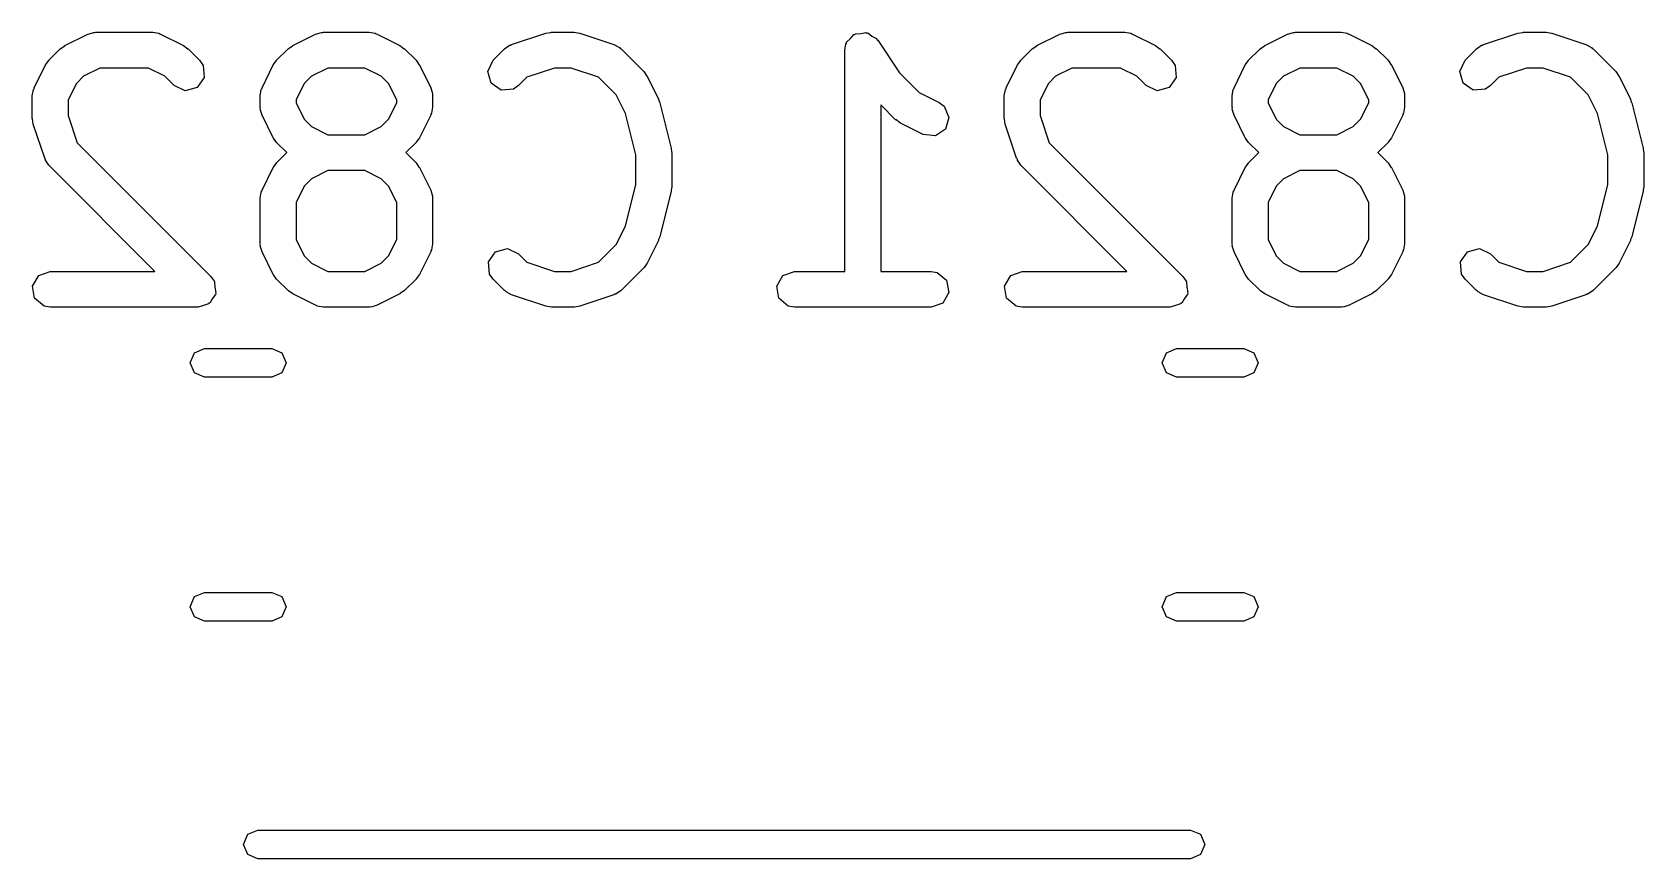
# Model space of a CAD drawing. Extents: x 109 to 192, y -153 to -42.
# Drawn here: x 140.87 to 147.61, y -76.75 to -73.29 of the extents above; entities that cross this region are included whole.
import ezdxf

# ---------------------------------------------------------------- set-up
doc = ezdxf.new("R2010")
doc.units = 0
doc.layers.add('BLACK', color=7, linetype='CONTINUOUS')

msp = doc.modelspace()

# ---------------------------------------------------------------- linework, layer by layer
at = {"layer": 'BLACK', "linetype": 'CONTINUOUS'}
for p, q in [((141.008, -73.3469), (141.103, -73.2993)), ((141.103, -73.2993), (141.128, -73.2919)), ((141.128, -73.2919), (141.133, -73.2929)), ((141.133, -73.2929), (141.137, -73.2914)), ((141.137, -73.2914), (141.375, -73.2914)), ((141.375, -73.2914), (141.401, -73.2959)), ((141.401, -73.2959), (141.404, -73.2988)), ((141.404, -73.2988), (141.408, -73.2993)), ((141.408, -73.2993), (141.504, -73.3469)), ((141.96, -73.3469), (142.056, -73.2993)), ((142.056, -73.2993), (142.081, -73.2919)), ((142.081, -73.2919), (142.085, -73.2929)), ((142.085, -73.2929), (142.089, -73.2914)), ((142.089, -73.2914), (142.28, -73.2914)), ((142.28, -73.2914), (142.305, -73.2959)), ((142.305, -73.2959), (142.309, -73.2988)), ((142.309, -73.2988), (142.313, -73.2993)), ((142.313, -73.2993), (142.408, -73.3469)), ((142.875, -73.3428), (143.018, -73.2952)), ((143.018, -73.2952), (143.04, -73.2919)), ((143.04, -73.2919), (143.042, -73.2914)), ((143.042, -73.2914), (143.137, -73.2914)), ((143.137, -73.2914), (143.159, -73.2953)), ((143.159, -73.2953), (143.16, -73.2952)), ((143.16, -73.2952), (143.303, -73.3428)), ((144.292, -73.3181), (144.306, -73.3014)), ((144.306, -73.3014), (144.31, -73.3007)), ((144.31, -73.3007), (144.313, -73.2977)), ((144.313, -73.2977), (144.335, -73.2963)), ((144.335, -73.2963), (144.357, -73.2925)), ((144.357, -73.2925), (144.36, -73.2947)), ((144.36, -73.2947), (144.365, -73.2944)), ((144.365, -73.2944), (144.382, -73.3073)), ((144.382, -73.3073), (144.401, -73.3182)), ((145.072, -73.3469), (145.167, -73.2993)), ((145.167, -73.2993), (145.192, -73.2919)), ((145.192, -73.2919), (145.197, -73.2929)), ((145.197, -73.2929), (145.201, -73.2914)), ((145.201, -73.2914), (145.439, -73.2914)), ((145.439, -73.2914), (145.465, -73.2959)), ((145.465, -73.2959), (145.468, -73.2988)), ((145.468, -73.2988), (145.472, -73.2993)), ((145.472, -73.2993), (145.568, -73.3469)), ((146.024, -73.3469), (146.12, -73.2993)), ((146.12, -73.2993), (146.145, -73.2919)), ((146.145, -73.2919), (146.149, -73.2929)), ((146.149, -73.2929), (146.153, -73.2914)), ((146.153, -73.2914), (146.344, -73.2914)), ((146.344, -73.2914), (146.369, -73.2959)), ((146.369, -73.2959), (146.373, -73.2988)), ((146.373, -73.2988), (146.377, -73.2993)), ((146.377, -73.2993), (146.472, -73.3469)), ((146.939, -73.3428), (147.082, -73.2952)), ((147.082, -73.2952), (147.104, -73.2919)), ((147.104, -73.2919), (147.106, -73.2914)), ((147.106, -73.2914), (147.201, -73.2914)), ((147.201, -73.2914), (147.223, -73.2953)), ((147.223, -73.2953), (147.224, -73.2952)), ((147.224, -73.2952), (147.367, -73.3428)), ((140.941, -73.4086), (140.988, -73.361)), ((140.988, -73.361), (141.007, -73.3481)), ((141.007, -73.3481), (141.008, -73.3469)), ((141.504, -73.3469), (141.522, -73.3603)), ((141.522, -73.3603), (141.523, -73.361)), ((141.523, -73.361), (141.571, -73.4086)), ((141.893, -73.4086), (141.941, -73.361)), ((141.941, -73.361), (141.959, -73.3481)), ((141.959, -73.3481), (141.96, -73.3469)), ((142.408, -73.3469), (142.426, -73.3603)), ((142.426, -73.3603), (142.428, -73.361)), ((142.428, -73.361), (142.476, -73.4086)), ((142.798, -73.4086), (142.846, -73.361)), ((142.846, -73.361), (142.867, -73.346)), ((142.867, -73.346), (142.871, -73.3456)), ((142.871, -73.3456), (142.875, -73.3428)), ((143.303, -73.3428), (143.326, -73.3553)), ((143.326, -73.3553), (143.329, -73.3591)), ((143.329, -73.3591), (143.333, -73.361)), ((143.333, -73.361), (143.428, -73.4562)), ((144.269, -73.3664), (144.273, -73.3407)), ((144.269, -74.2914), (144.269, -73.3664)), ((144.273, -73.3407), (144.276, -73.3374)), ((144.276, -73.3331), (144.292, -73.3181)), ((144.276, -73.3374), (144.276, -73.3331)), ((144.401, -73.3182), (144.403, -73.3222)), ((144.403, -73.3222), (144.406, -73.3248)), ((144.406, -73.3248), (144.497, -73.4615)), ((145.005, -73.4086), (145.052, -73.361)), ((145.052, -73.361), (145.071, -73.3481)), ((145.071, -73.3481), (145.072, -73.3469)), ((145.568, -73.3469), (145.586, -73.3603)), ((145.586, -73.3603), (145.587, -73.361)), ((145.587, -73.361), (145.635, -73.4086)), ((145.957, -73.4086), (146.005, -73.361)), ((146.005, -73.361), (146.023, -73.3481)), ((146.023, -73.3481), (146.024, -73.3469)), ((146.472, -73.3469), (146.49, -73.3603)), ((146.49, -73.3603), (146.492, -73.361)), ((146.492, -73.361), (146.54, -73.4086)), ((146.862, -73.4086), (146.91, -73.361)), ((146.91, -73.361), (146.931, -73.346)), ((146.931, -73.346), (146.935, -73.3456)), ((146.935, -73.3456), (146.939, -73.3428)), ((147.367, -73.3428), (147.39, -73.3553)), ((147.39, -73.3553), (147.393, -73.3591)), ((147.393, -73.3591), (147.397, -73.361)), ((147.397, -73.361), (147.492, -73.4562)), ((140.879, -73.5233), (140.927, -73.4281)), ((140.927, -73.4281), (140.94, -73.4101)), ((140.94, -73.4101), (140.941, -73.4086)), ((141.154, -73.4414), (141.086, -73.4756)), ((141.357, -73.4414), (141.154, -73.4414)), ((141.426, -73.4756), (141.357, -73.4414)), ((141.571, -73.4086), (141.586, -73.4299)), ((141.586, -73.4299), (141.59, -73.481)), ((141.832, -73.5233), (141.879, -73.4281)), ((141.879, -73.4281), (141.893, -73.4101)), ((141.893, -73.4101), (141.893, -73.4086)), ((142.107, -73.4414), (142.038, -73.4756)), ((142.262, -73.4414), (142.107, -73.4414)), ((142.33, -73.4756), (142.262, -73.4414)), ((142.476, -73.4086), (142.488, -73.427)), ((142.488, -73.427), (142.49, -73.4281)), ((142.49, -73.4281), (142.537, -73.5233)), ((142.776, -73.4551), (142.798, -73.4086)), ((143.054, -73.4414), (142.939, -73.4796)), ((143.125, -73.4414), (143.054, -73.4414)), ((143.239, -73.4796), (143.125, -73.4414)), ((144.943, -73.5233), (144.991, -73.4281)), ((144.991, -73.4281), (145.004, -73.4101)), ((145.004, -73.4101), (145.005, -73.4086)), ((145.218, -73.4414), (145.15, -73.4756)), ((145.421, -73.4414), (145.218, -73.4414)), ((145.49, -73.4756), (145.421, -73.4414)), ((145.635, -73.4086), (145.65, -73.4299)), ((145.65, -73.4299), (145.654, -73.481)), ((145.896, -73.5233), (145.943, -73.4281)), ((145.943, -73.4281), (145.957, -73.4101)), ((145.957, -73.4101), (145.957, -73.4086)), ((146.171, -73.4414), (146.102, -73.4756)), ((146.326, -73.4414), (146.171, -73.4414)), ((146.394, -73.4756), (146.326, -73.4414)), ((146.54, -73.4086), (146.552, -73.427)), ((146.552, -73.427), (146.554, -73.4281)), ((146.554, -73.4281), (146.601, -73.5233)), ((146.84, -73.4551), (146.862, -73.4086)), ((147.118, -73.4414), (147.003, -73.4796)), ((147.189, -73.4414), (147.118, -73.4414)), ((147.303, -73.4796), (147.189, -73.4414)), ((141.056, -73.506), (141.021, -73.5746)), ((141.086, -73.4756), (141.056, -73.506)), ((141.465, -73.5147), (141.426, -73.4756)), ((141.59, -73.481), (141.561, -73.5231)), ((142.008, -73.506), (141.974, -73.5746)), ((142.038, -73.4756), (142.008, -73.506)), ((142.361, -73.506), (142.33, -73.4756)), ((142.395, -73.5746), (142.361, -73.506)), ((142.79, -73.5046), (142.776, -73.4551)), ((142.832, -73.5341), (142.79, -73.5046)), ((142.939, -73.4796), (142.904, -73.5147)), ((143.313, -73.5537), (143.239, -73.4796)), ((143.428, -73.4562), (143.441, -73.4746)), ((143.441, -73.4746), (143.442, -73.4757)), ((143.442, -73.4757), (143.49, -73.5709)), ((144.497, -73.4615), (144.579, -73.5428)), ((145.12, -73.506), (145.085, -73.5746)), ((145.15, -73.4756), (145.12, -73.506)), ((145.529, -73.5147), (145.49, -73.4756)), ((145.654, -73.481), (145.625, -73.5231)), ((146.072, -73.506), (146.038, -73.5746)), ((146.102, -73.4756), (146.072, -73.506)), ((146.425, -73.506), (146.394, -73.4756)), ((146.459, -73.5746), (146.425, -73.506)), ((146.854, -73.5046), (146.84, -73.4551)), ((146.896, -73.5341), (146.854, -73.5046)), ((147.003, -73.4796), (146.968, -73.5147)), ((147.377, -73.5537), (147.303, -73.4796)), ((147.492, -73.4562), (147.505, -73.4746)), ((147.505, -73.4746), (147.506, -73.4757)), ((147.506, -73.4757), (147.554, -73.5709)), ((140.871, -73.5569), (140.876, -73.5312)), ((140.871, -73.6521), (140.871, -73.5569)), ((140.876, -73.5312), (140.879, -73.5278)), ((140.879, -73.5278), (140.879, -73.5233)), ((141.021, -73.5746), (141.021, -73.6399)), ((141.511, -73.5363), (141.465, -73.5147)), ((141.561, -73.5231), (141.511, -73.5363)), ((141.824, -73.5569), (141.828, -73.5312)), ((141.824, -73.6045), (141.824, -73.5569)), ((141.828, -73.5312), (141.831, -73.5278)), ((141.831, -73.5278), (141.832, -73.5233)), ((141.974, -73.5746), (141.974, -73.5868)), ((142.395, -73.5868), (142.395, -73.5746)), ((142.537, -73.5233), (142.545, -73.5483)), ((142.545, -73.5483), (142.544, -73.5526)), ((142.544, -73.5526), (142.545, -73.5569)), ((142.545, -73.5569), (142.545, -73.6045)), ((142.883, -73.5296), (142.832, -73.5341)), ((142.904, -73.5147), (142.883, -73.5296)), ((143.352, -73.6307), (143.313, -73.5537)), ((143.49, -73.5709), (143.493, -73.5833)), ((144.579, -73.5428), (144.663, -73.585)), ((144.935, -73.5569), (144.94, -73.5312)), ((144.935, -73.6521), (144.935, -73.5569)), ((144.94, -73.5312), (144.943, -73.5278)), ((144.943, -73.5278), (144.943, -73.5233)), ((145.085, -73.5746), (145.085, -73.6399)), ((145.575, -73.5363), (145.529, -73.5147)), ((145.625, -73.5231), (145.575, -73.5363)), ((145.888, -73.5569), (145.892, -73.5312)), ((145.888, -73.6045), (145.888, -73.5569)), ((145.892, -73.5312), (145.895, -73.5278)), ((145.895, -73.5278), (145.896, -73.5233)), ((146.038, -73.5746), (146.038, -73.5868)), ((146.459, -73.5868), (146.459, -73.5746)), ((146.601, -73.5233), (146.609, -73.5483)), ((146.609, -73.5483), (146.608, -73.5526)), ((146.608, -73.5526), (146.609, -73.5569)), ((146.609, -73.5569), (146.609, -73.6045)), ((146.947, -73.5296), (146.896, -73.5341)), ((146.968, -73.5147), (146.947, -73.5296)), ((147.416, -73.6307), (147.377, -73.5537)), ((147.554, -73.5709), (147.557, -73.5833)), ((141.021, -73.6399), (141.059, -73.7544)), ((141.825, -73.6087), (141.824, -73.6045)), ((141.824, -73.6131), (141.825, -73.6087)), ((141.832, -73.638), (141.824, -73.6131)), ((141.879, -73.7333), (141.832, -73.638)), ((141.974, -73.5868), (142.008, -73.6553)), ((142.361, -73.6553), (142.395, -73.5868)), ((142.537, -73.638), (142.49, -73.7333)), ((142.538, -73.6336), (142.537, -73.638)), ((142.541, -73.6301), (142.538, -73.6336)), ((142.545, -73.6045), (142.541, -73.6301)), ((143.395, -73.8042), (143.352, -73.6307)), ((143.493, -73.5833), (143.495, -73.5863)), ((143.495, -73.5863), (143.543, -73.7768)), ((144.481, -73.6575), (144.419, -73.5951)), ((144.419, -73.5951), (144.419, -74.2914)), ((144.663, -73.585), (144.684, -73.6005)), ((144.684, -73.6005), (144.704, -73.6476)), ((145.085, -73.6399), (145.123, -73.7544)), ((145.889, -73.6087), (145.888, -73.6045)), ((145.888, -73.6131), (145.889, -73.6087)), ((145.896, -73.638), (145.888, -73.6131)), ((145.943, -73.7333), (145.896, -73.638)), ((146.038, -73.5868), (146.072, -73.6553)), ((146.425, -73.6553), (146.459, -73.5868)), ((146.601, -73.638), (146.554, -73.7333)), ((146.602, -73.6336), (146.601, -73.638)), ((146.605, -73.6301), (146.602, -73.6336)), ((146.609, -73.6045), (146.605, -73.6301)), ((147.459, -73.8042), (147.416, -73.6307)), ((147.557, -73.5833), (147.559, -73.5863)), ((147.559, -73.5863), (147.607, -73.7768)), ((140.872, -73.6536), (140.871, -73.6521)), ((140.875, -73.6758), (140.872, -73.6536)), ((140.923, -73.8187), (140.875, -73.6758)), ((142.008, -73.6553), (142.038, -73.6857)), ((142.038, -73.6857), (142.107, -73.72)), ((142.262, -73.72), (142.33, -73.6857)), ((142.33, -73.6857), (142.361, -73.6553)), ((144.483, -73.6582), (144.481, -73.6575)), ((144.501, -73.6716), (144.483, -73.6582)), ((144.596, -73.7192), (144.501, -73.6716)), ((144.69, -73.6968), (144.647, -73.725)), ((144.704, -73.6476), (144.69, -73.6968)), ((144.936, -73.6536), (144.935, -73.6521)), ((144.939, -73.6758), (144.936, -73.6536)), ((144.987, -73.8187), (144.939, -73.6758)), ((146.072, -73.6553), (146.102, -73.6857)), ((146.102, -73.6857), (146.171, -73.72)), ((146.326, -73.72), (146.394, -73.6857)), ((146.394, -73.6857), (146.425, -73.6553)), ((141.059, -73.7544), (141.618, -74.3133)), ((141.88, -73.7344), (141.879, -73.7333)), ((141.893, -73.7527), (141.88, -73.7344)), ((141.935, -73.795), (141.893, -73.7527)), ((142.107, -73.72), (142.262, -73.72)), ((142.476, -73.7527), (142.433, -73.795)), ((142.49, -73.7333), (142.476, -73.7513)), ((142.476, -73.7513), (142.476, -73.7527)), ((143.543, -73.7768), (143.544, -73.7917)), ((144.647, -73.725), (144.596, -73.7192)), ((145.123, -73.7544), (145.682, -74.3133)), ((145.944, -73.7344), (145.943, -73.7333)), ((145.957, -73.7527), (145.944, -73.7344)), ((145.999, -73.795), (145.957, -73.7527)), ((146.171, -73.72), (146.326, -73.72)), ((146.54, -73.7527), (146.497, -73.795)), ((146.554, -73.7333), (146.54, -73.7513)), ((146.54, -73.7513), (146.54, -73.7527)), ((147.607, -73.7768), (147.608, -73.7917)), ((140.926, -73.8222), (140.923, -73.8187)), ((140.926, -73.8266), (140.926, -73.8222)), ((140.941, -73.848), (140.926, -73.8266)), ((141.384, -74.2914), (140.941, -73.848)), ((141.879, -73.8566), (141.893, -73.8386)), ((141.893, -73.8372), (141.935, -73.795)), ((141.893, -73.8386), (141.893, -73.8372)), ((142.433, -73.795), (142.476, -73.8372)), ((142.476, -73.8372), (142.488, -73.8555)), ((143.395, -73.9286), (143.395, -73.8042)), ((143.544, -73.7917), (143.545, -73.795)), ((143.545, -73.795), (143.545, -73.9378)), ((144.99, -73.8222), (144.987, -73.8187)), ((144.99, -73.8266), (144.99, -73.8222)), ((145.005, -73.848), (144.99, -73.8266)), ((145.448, -74.2914), (145.005, -73.848)), ((145.943, -73.8566), (145.957, -73.8386)), ((145.957, -73.8372), (145.999, -73.795)), ((145.957, -73.8386), (145.957, -73.8372)), ((146.497, -73.795), (146.54, -73.8372)), ((146.54, -73.8372), (146.552, -73.8555)), ((147.459, -73.9286), (147.459, -73.8042)), ((147.608, -73.7917), (147.609, -73.795)), ((147.609, -73.795), (147.609, -73.9378)), ((141.832, -73.9519), (141.879, -73.8566)), ((142.038, -73.9042), (142.008, -73.9346)), ((142.107, -73.87), (142.038, -73.9042)), ((142.262, -73.87), (142.107, -73.87)), ((142.33, -73.9042), (142.262, -73.87)), ((142.361, -73.9346), (142.33, -73.9042)), ((142.488, -73.8555), (142.49, -73.8566)), ((142.49, -73.8566), (142.537, -73.9519)), ((145.896, -73.9519), (145.943, -73.8566)), ((146.102, -73.9042), (146.072, -73.9346)), ((146.171, -73.87), (146.102, -73.9042)), ((146.326, -73.87), (146.171, -73.87)), ((146.394, -73.9042), (146.326, -73.87)), ((146.425, -73.9346), (146.394, -73.9042)), ((146.552, -73.8555), (146.554, -73.8566)), ((146.554, -73.8566), (146.601, -73.9519)), ((141.824, -73.9854), (141.828, -73.9598)), ((141.828, -73.9598), (141.831, -73.9563)), ((141.831, -73.9563), (141.832, -73.9519)), ((142.008, -73.9346), (141.974, -74.0031)), ((142.395, -74.0031), (142.361, -73.9346)), ((142.537, -73.9519), (142.545, -73.9769)), ((142.545, -73.9769), (142.544, -73.9812)), ((142.544, -73.9812), (142.545, -73.9854)), ((143.352, -74.1021), (143.395, -73.9286)), ((143.543, -73.956), (143.495, -74.1465)), ((143.545, -73.9378), (143.542, -73.9526)), ((143.542, -73.9526), (143.543, -73.956)), ((145.888, -73.9854), (145.892, -73.9598)), ((145.892, -73.9598), (145.895, -73.9563)), ((145.895, -73.9563), (145.896, -73.9519)), ((146.072, -73.9346), (146.038, -74.0031)), ((146.459, -74.0031), (146.425, -73.9346)), ((146.601, -73.9519), (146.609, -73.9769)), ((146.609, -73.9769), (146.608, -73.9812)), ((146.608, -73.9812), (146.609, -73.9854)), ((147.416, -74.1021), (147.459, -73.9286)), ((147.607, -73.956), (147.559, -74.1465)), ((147.609, -73.9378), (147.606, -73.9526)), ((147.606, -73.9526), (147.607, -73.956)), ((141.824, -74.1759), (141.824, -73.9854)), ((141.974, -74.0031), (141.974, -74.1582)), ((142.395, -74.1582), (142.395, -74.0031)), ((142.545, -73.9854), (142.545, -74.1759)), ((145.888, -74.1759), (145.888, -73.9854)), ((146.038, -74.0031), (146.038, -74.1582)), ((146.459, -74.1582), (146.459, -74.0031)), ((146.609, -73.9854), (146.609, -74.1759)), ((143.313, -74.1791), (143.352, -74.1021)), ((147.377, -74.1791), (147.416, -74.1021)), ((141.825, -74.1801), (141.824, -74.1759)), ((141.824, -74.1845), (141.825, -74.1801)), ((141.832, -74.2094), (141.824, -74.1845)), ((141.974, -74.1582), (142.008, -74.2267)), ((142.361, -74.2267), (142.395, -74.1582)), ((142.545, -74.1759), (142.541, -74.2016)), ((143.239, -74.2532), (143.313, -74.1791)), ((143.49, -74.1618), (143.442, -74.2571)), ((143.495, -74.1465), (143.49, -74.1583)), ((143.49, -74.1583), (143.49, -74.1618)), ((145.889, -74.1801), (145.888, -74.1759)), ((145.888, -74.1845), (145.889, -74.1801)), ((145.896, -74.2094), (145.888, -74.1845)), ((146.038, -74.1582), (146.072, -74.2267)), ((146.425, -74.2267), (146.459, -74.1582)), ((146.609, -74.1759), (146.605, -74.2016)), ((147.303, -74.2532), (147.377, -74.1791)), ((147.554, -74.1618), (147.506, -74.2571)), ((147.559, -74.1465), (147.554, -74.1583)), ((147.554, -74.1583), (147.554, -74.1618)), ((141.879, -74.3047), (141.832, -74.2094)), ((142.008, -74.2267), (142.038, -74.2571)), ((142.33, -74.2571), (142.361, -74.2267)), ((142.537, -74.2094), (142.49, -74.3047)), ((142.538, -74.205), (142.537, -74.2094)), ((142.541, -74.2016), (142.538, -74.205)), ((142.779, -74.2517), (142.808, -74.2097)), ((142.783, -74.3028), (142.779, -74.2517)), ((142.808, -74.2097), (142.858, -74.1964)), ((142.858, -74.1964), (142.904, -74.2181)), ((142.904, -74.2181), (142.939, -74.2532)), ((145.943, -74.3047), (145.896, -74.2094)), ((146.072, -74.2267), (146.102, -74.2571)), ((146.394, -74.2571), (146.425, -74.2267)), ((146.601, -74.2094), (146.554, -74.3047)), ((146.602, -74.205), (146.601, -74.2094)), ((146.605, -74.2016), (146.602, -74.205)), ((146.843, -74.2517), (146.872, -74.2097)), ((146.847, -74.3028), (146.843, -74.2517)), ((146.872, -74.2097), (146.922, -74.1964)), ((146.922, -74.1964), (146.968, -74.2181)), ((146.968, -74.2181), (147.003, -74.2532)), ((140.872, -74.3534), (140.898, -74.3089)), ((140.898, -74.3089), (140.946, -74.2914)), ((140.946, -74.2914), (141.384, -74.2914)), ((141.618, -74.3133), (141.628, -74.3268)), ((141.88, -74.3058), (141.879, -74.3047)), ((141.893, -74.3242), (141.88, -74.3058)), ((142.038, -74.2571), (142.107, -74.2914)), ((142.107, -74.2914), (142.262, -74.2914)), ((142.262, -74.2914), (142.33, -74.2571)), ((142.49, -74.3047), (142.476, -74.3227)), ((142.798, -74.3242), (142.783, -74.3028)), ((142.939, -74.2532), (143.054, -74.2914)), ((143.054, -74.2914), (143.125, -74.2914)), ((143.125, -74.2914), (143.239, -74.2532)), ((143.428, -74.2766), (143.333, -74.3718)), ((143.429, -74.2751), (143.428, -74.2766)), ((143.442, -74.2571), (143.429, -74.2751)), ((143.984, -74.3534), (144.01, -74.3089)), ((144.01, -74.3089), (144.058, -74.2914)), ((144.058, -74.2914), (144.269, -74.2914)), ((144.419, -74.2914), (144.629, -74.2914)), ((144.629, -74.2914), (144.655, -74.2959)), ((144.655, -74.2959), (144.694, -74.3289)), ((144.936, -74.3534), (144.962, -74.3089)), ((144.962, -74.3089), (145.01, -74.2914)), ((145.01, -74.2914), (145.448, -74.2914)), ((145.682, -74.3133), (145.692, -74.3268)), ((145.944, -74.3058), (145.943, -74.3047)), ((145.957, -74.3242), (145.944, -74.3058)), ((146.102, -74.2571), (146.171, -74.2914)), ((146.171, -74.2914), (146.326, -74.2914)), ((146.326, -74.2914), (146.394, -74.2571)), ((146.554, -74.3047), (146.54, -74.3227)), ((146.862, -74.3242), (146.847, -74.3028)), ((147.003, -74.2532), (147.118, -74.2914)), ((147.118, -74.2914), (147.189, -74.2914)), ((147.189, -74.2914), (147.303, -74.2532)), ((147.492, -74.2766), (147.397, -74.3718)), ((147.493, -74.2751), (147.492, -74.2766)), ((147.506, -74.2571), (147.493, -74.2751)), ((140.881, -74.4039), (140.872, -74.3534)), ((141.638, -74.3858), (141.625, -74.4043)), ((141.628, -74.3268), (141.63, -74.3289)), ((141.63, -74.3289), (141.631, -74.3309)), ((141.631, -74.3309), (141.633, -74.3347)), ((141.633, -74.3347), (141.635, -74.3572)), ((141.635, -74.3572), (141.639, -74.3794)), ((141.639, -74.3794), (141.637, -74.3824)), ((141.637, -74.3824), (141.638, -74.3858)), ((141.941, -74.3718), (141.893, -74.3242)), ((141.942, -74.3725), (141.941, -74.3718)), ((141.96, -74.3858), (141.942, -74.3725)), ((142.056, -74.4335), (141.96, -74.3858)), ((142.408, -74.3858), (142.313, -74.4335)), ((142.41, -74.3847), (142.408, -74.3858)), ((142.428, -74.3718), (142.41, -74.3847)), ((142.476, -74.3242), (142.428, -74.3718)), ((142.476, -74.3227), (142.476, -74.3242)), ((142.846, -74.3718), (142.798, -74.3242)), ((142.85, -74.3737), (142.846, -74.3718)), ((142.852, -74.3775), (142.85, -74.3737)), ((142.875, -74.3899), (142.852, -74.3775)), ((143.307, -74.3871), (143.303, -74.3899)), ((143.311, -74.3867), (143.307, -74.3871)), ((143.333, -74.3718), (143.311, -74.3867)), ((143.993, -74.4039), (143.984, -74.3534)), ((144.703, -74.3794), (144.678, -74.4238)), ((144.694, -74.3289), (144.703, -74.3794)), ((144.945, -74.4039), (144.936, -74.3534)), ((145.702, -74.3858), (145.689, -74.4043)), ((145.692, -74.3268), (145.694, -74.3289)), ((145.694, -74.3289), (145.695, -74.3309)), ((145.695, -74.3309), (145.697, -74.3347)), ((145.697, -74.3347), (145.699, -74.3572)), ((145.699, -74.3572), (145.703, -74.3794)), ((145.703, -74.3794), (145.701, -74.3824)), ((145.701, -74.3824), (145.702, -74.3858)), ((146.005, -74.3718), (145.957, -74.3242)), ((146.006, -74.3725), (146.005, -74.3718)), ((146.024, -74.3858), (146.006, -74.3725)), ((146.12, -74.4335), (146.024, -74.3858)), ((146.472, -74.3858), (146.377, -74.4335)), ((146.474, -74.3847), (146.472, -74.3858)), ((146.492, -74.3718), (146.474, -74.3847)), ((146.54, -74.3242), (146.492, -74.3718)), ((146.54, -74.3227), (146.54, -74.3242)), ((146.91, -74.3718), (146.862, -74.3242)), ((146.914, -74.3737), (146.91, -74.3718)), ((146.916, -74.3775), (146.914, -74.3737)), ((146.939, -74.3899), (146.916, -74.3775)), ((147.371, -74.3871), (147.367, -74.3899)), ((147.375, -74.3867), (147.371, -74.3871)), ((147.397, -74.3718), (147.375, -74.3867)), ((140.921, -74.4369), (140.881, -74.4039)), ((140.946, -74.4414), (140.921, -74.4369)), ((141.565, -74.4414), (140.946, -74.4414)), ((141.587, -74.4337), (141.565, -74.4414)), ((141.608, -74.4278), (141.587, -74.4337)), ((141.61, -74.425), (141.608, -74.4278)), ((141.614, -74.4238), (141.61, -74.425)), ((141.625, -74.4043), (141.614, -74.4238)), ((142.06, -74.434), (142.056, -74.4335)), ((142.063, -74.4369), (142.06, -74.434)), ((142.089, -74.4414), (142.063, -74.4369)), ((142.28, -74.4414), (142.089, -74.4414)), ((142.284, -74.4398), (142.28, -74.4414)), ((142.288, -74.4409), (142.284, -74.4398)), ((142.313, -74.4335), (142.288, -74.4409)), ((143.018, -74.4375), (142.875, -74.3899)), ((143.019, -74.4375), (143.018, -74.4375)), ((143.042, -74.4414), (143.019, -74.4375)), ((143.137, -74.4414), (143.042, -74.4414)), ((143.138, -74.4408), (143.137, -74.4414)), ((143.16, -74.4375), (143.138, -74.4408)), ((143.303, -74.3899), (143.16, -74.4375)), ((144.032, -74.4369), (143.993, -74.4039)), ((144.058, -74.4414), (144.032, -74.4369)), ((144.629, -74.4414), (144.058, -74.4414)), ((144.678, -74.4238), (144.629, -74.4414)), ((144.985, -74.4369), (144.945, -74.4039)), ((145.01, -74.4414), (144.985, -74.4369)), ((145.629, -74.4414), (145.01, -74.4414)), ((145.651, -74.4337), (145.629, -74.4414)), ((145.672, -74.4278), (145.651, -74.4337)), ((145.674, -74.425), (145.672, -74.4278)), ((145.678, -74.4238), (145.674, -74.425)), ((145.689, -74.4043), (145.678, -74.4238)), ((146.124, -74.434), (146.12, -74.4335)), ((146.127, -74.4369), (146.124, -74.434)), ((146.153, -74.4414), (146.127, -74.4369)), ((146.344, -74.4414), (146.153, -74.4414)), ((146.348, -74.4398), (146.344, -74.4414)), ((146.352, -74.4409), (146.348, -74.4398)), ((146.377, -74.4335), (146.352, -74.4409)), ((147.082, -74.4375), (146.939, -74.3899)), ((147.083, -74.4375), (147.082, -74.4375)), ((147.106, -74.4414), (147.083, -74.4375)), ((147.201, -74.4414), (147.106, -74.4414)), ((147.202, -74.4408), (147.201, -74.4414)), ((147.224, -74.4375), (147.202, -74.4408)), ((147.367, -74.3899), (147.224, -74.4375)), ((141.531, -74.674), (141.549, -74.6316)), ((141.549, -74.6316), (141.591, -74.614)), ((141.591, -74.614), (141.873, -74.614)), ((141.873, -74.614), (141.915, -74.6316)), ((141.915, -74.6316), (141.933, -74.674)), ((145.595, -74.674), (145.613, -74.6316)), ((145.613, -74.6316), (145.655, -74.614)), ((145.655, -74.614), (145.937, -74.614)), ((145.937, -74.614), (145.979, -74.6316)), ((145.979, -74.6316), (145.997, -74.674)), ((141.549, -74.7164), (141.531, -74.674)), ((141.591, -74.734), (141.549, -74.7164)), ((141.915, -74.7164), (141.873, -74.734)), ((141.933, -74.674), (141.915, -74.7164)), ((145.613, -74.7164), (145.595, -74.674)), ((145.655, -74.734), (145.613, -74.7164)), ((145.979, -74.7164), (145.937, -74.734)), ((145.997, -74.674), (145.979, -74.7164)), ((141.873, -74.734), (141.591, -74.734)), ((145.937, -74.734), (145.655, -74.734)), ((141.531, -75.694), (141.549, -75.6516)), ((141.549, -75.6516), (141.591, -75.634)), ((141.591, -75.634), (141.873, -75.634)), ((141.873, -75.634), (141.915, -75.6516)), ((141.915, -75.6516), (141.933, -75.694)), ((145.595, -75.694), (145.613, -75.6516)), ((145.613, -75.6516), (145.655, -75.634)), ((145.655, -75.634), (145.937, -75.634)), ((145.937, -75.634), (145.979, -75.6516)), ((145.979, -75.6516), (145.997, -75.694)), ((141.549, -75.7364), (141.531, -75.694)), ((141.933, -75.694), (141.915, -75.7364)), ((145.613, -75.7364), (145.595, -75.694)), ((145.997, -75.694), (145.979, -75.7364)), ((141.591, -75.754), (141.549, -75.7364)), ((141.873, -75.754), (141.591, -75.754)), ((141.915, -75.7364), (141.873, -75.754)), ((145.655, -75.754), (145.613, -75.7364)), ((145.937, -75.754), (145.655, -75.754)), ((145.979, -75.7364), (145.937, -75.754)), ((141.754, -76.688), (141.772, -76.6456)), ((141.772, -76.6456), (141.814, -76.628)), ((141.814, -76.628), (145.714, -76.628)), ((145.714, -76.628), (145.756, -76.6456)), ((145.756, -76.6456), (145.774, -76.688)), ((141.772, -76.7304), (141.754, -76.688)), ((141.814, -76.748), (141.772, -76.7304)), ((145.756, -76.7304), (145.714, -76.748)), ((145.774, -76.688), (145.756, -76.7304)), ((145.714, -76.748), (141.814, -76.748))]:
    msp.add_line(p, q, dxfattribs=at)

doc.saveas('drawing.dxf')
